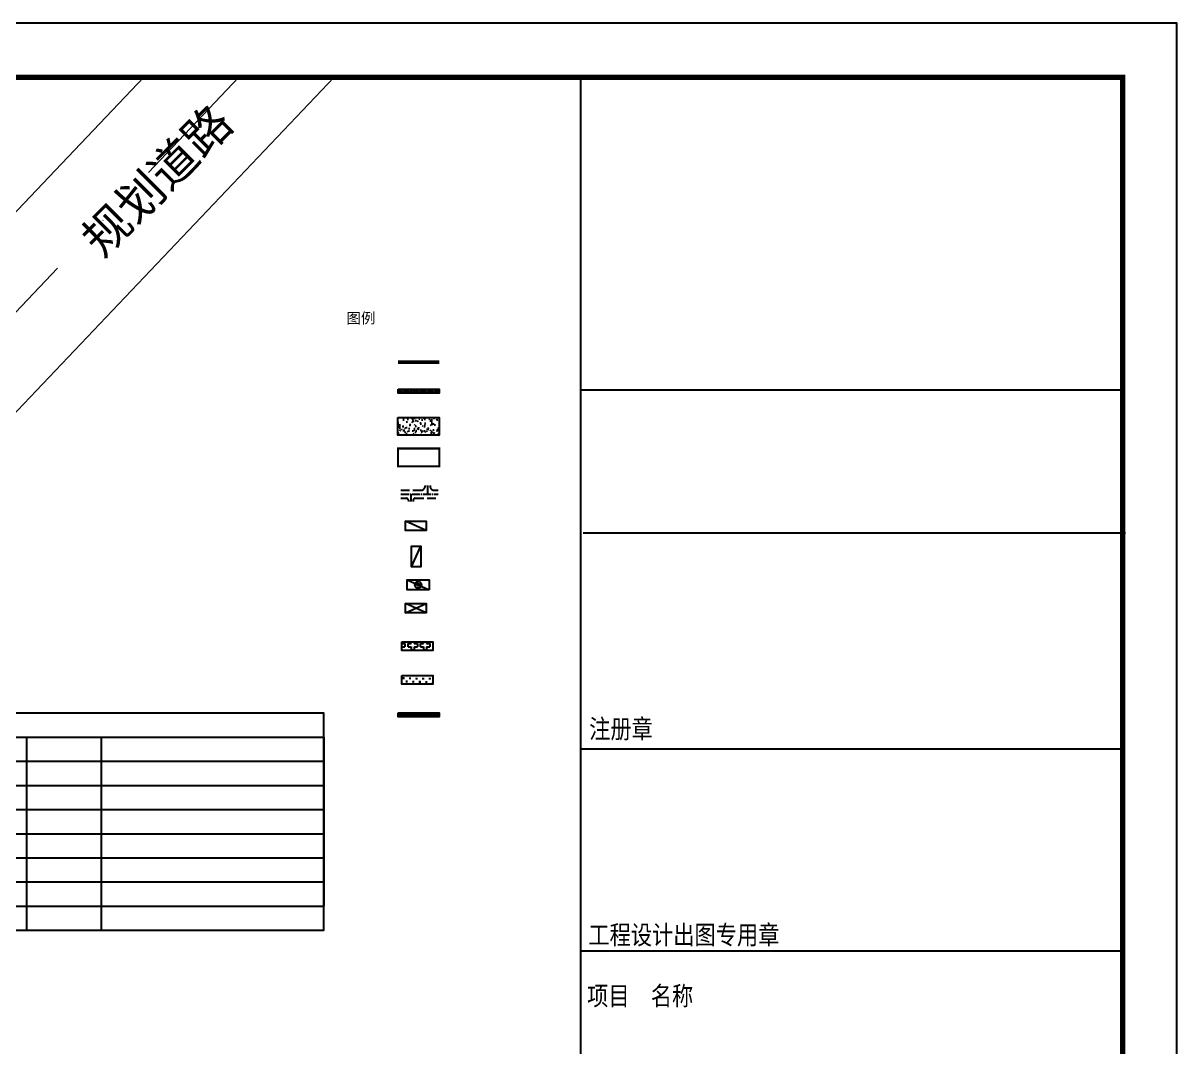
# Model space of a CAD drawing. Header units: millimetres. Extents: x 684742 to 685648, y 2544795 to 2545581.
# Drawn here: x 685480.7 to 685648.1, y 2545298.6 to 2545447.1 of the extents above; entities that cross this region are included whole.
import ezdxf

# ---------------------------------------------------------------- set-up
doc = ezdxf.new("R2010")
doc.units = ezdxf.units.MM
for name, pattern in [('ACAD_ISO04W100', [30, 24, -3, 0, -3]), ('DASH', [0.35, 0.25, -0.1]), ('DASHDOT', [25.4, 12.7, -6.35, 0, -6.35]), ('DOTE', [2.42, 2, -0.2, 0.02, -0.2])]:
    doc.linetypes.add(name, pattern=pattern)
for name, color, linetype in [('14', 14, 'Continuous'), ('1绿地填充', 116, 'Continuous'), ('A-SITE-ROAD', 33, 'Continuous'), ('a08', 252, 'Continuous'), ('cdz', 241, 'Continuous'), ('k-绿地填充', 118, 'Continuous'), ('PUB_TAB', 7, 'Continuous'), ('PUB_TITLE', 4, 'Continuous'), ('Z-道路中心线', 1, 'Continuous'), ('建筑', 4, 'Continuous'), ('红线', 10, 'Continuous'), ('车位', 8, 'Continuous')]:
    doc.layers.add(name, color=color, linetype=linetype)
for name, color, linetype, lineweight in [('JT-道路中线', 7, 'DASHDOT', 5), ('JT-道路名称-BZ', 7, 'Continuous', 5), ('JT-道路红线', 7, 'Continuous', 5)]:
    doc.layers.add(name, color=color, linetype=linetype, lineweight=lineweight)
doc.styles.get("Standard").update_dxf_attribs({"font": ''})
doc.styles.add('宋体', font='')
doc.styles.get('Standard').set_extended_font_data('SimSun')
doc.styles.get('宋体').set_extended_font_data('SimSun')

# ---------------------------------------------------------------- blocks, each defined once
blk = doc.blocks.new('图框')
at = {"layer": '14', "color": 14}
for p, q in [((97702, -27291), (97702, -111671)), ((97702, -27291), (97702, -111671)), ((121299, -40910), (97702, -40910)), ((97822, -47105), (121418, -47105)), ((97766, -56515), (121362, -56515)), ((97766, -65297), (121362, -65297))]:
    blk.add_line(p, q, dxfattribs=at)
at = {"layer": 'PUB_TITLE', "color": 14}
blk.add_lwpolyline([(-2490, -114031), (123660, -114031), (123660, -24931), (-2490, -24931)], close=True, dxfattribs=at)
at = {"layer": 'PUB_TITLE', "color": 14, "const_width": 236}
blk.add_lwpolyline([(3409, -111671), (121299, -111671), (121299, -27291), (3409, -27291)], close=True, dxfattribs=at)
at = {"layer": '14', "color": 14, "style": '宋体', "width": 0.82}
for s, p in [('注册章', (98082, -56051)), ('工程设计出图专用章', (98047, -65020)), ('项目  名称', (97995, -67674))]:
    blk.add_text(s, height=825.9, dxfattribs=at).set_placement(p)
blk = doc.blocks.new('43FREGEG')
at = {"color": 0}
blk.add_lwpolyline([(696823.68, 2573115.2), (696821.39, 2573115.2), (696821.39, 2573116.24), (696823.68, 2573116.24), (696823.68, 2573115.2), (696821.39, 2573116.24)], dxfattribs=at)
blk = doc.blocks.new('43TGHDSSS')
at = {"color": 0}
blk.add_lwpolyline([(696822.06, 2573112.03), (696822.06, 2573114.32), (696823.1, 2573114.32), (696823.1, 2573112.03), (696822.06, 2573112.03), (696823.1, 2573114.32)], dxfattribs=at)
blk = doc.blocks.new('A$C5D0344E3')
at = {"layer": 'cdz'}
blk.add_lwpolyline([(0.1, 0.72), (-0.19, -0.15), (0.16, 0.09), (-0.02, -0.7), (0.3, 0.29), (-0.02, 0.12)], close=True, dxfattribs=at)
blk.add_circle((0, 0), 0.8, dxfattribs=at)
blk = doc.blocks.new('frewrtret')
at = {"layer": '车位'}
blk.add_lwpolyline([(-5300, -2400), (0, -2400), (0, 0), (-5300, 0)], close=True, dxfattribs=at)
blk.add_lwpolyline([(0, 0), (-5300, -2400)], dxfattribs=at)
blk = doc.blocks.new('34TFGSGS')
at = {"layer": 'cdz', "xscale": 0.6, "yscale": 0.6, "zscale": 0.6, "rotation": 89.99999999365443}
blk.add_blockref('A$C5D0344E3', (696822.86, 2573110.45), dxfattribs=at)
at = {"layer": '车位', "xscale": -0.0006, "yscale": 0.0006, "zscale": 0.0006, "rotation": 359.9999999936543}
blk.add_blockref('frewrtret', (696821.29, 2573111.16), dxfattribs=at)
blk = doc.blocks.new('5RGHRHDDH')
at = {"color": 0}
blk.add_lwpolyline([(696823.68, 2573106.97), (696821.39, 2573106.97), (696821.39, 2573108), (696823.68, 2573108), (696823.68, 2573106.97), (696821.39, 2573108)], dxfattribs=at)
blk.add_lwpolyline([(696821.39, 2573106.97), (696823.68, 2573108)])

msp = doc.modelspace()

# ---------------------------------------------------------------- hatches: boundary and pattern name
h = msp.add_hatch()
h.set_pattern_fill('普通砖', color=256, scale=0.1, style=0)
h.set_pattern_definition([(45, (-11284.84502, -27742.19912), (-0.176776766007, 0.176776766007), [])])
h.paths.add_polyline_path([(685535.13, 2545394.03), (685541.06, 2545394.03), (685541.06, 2545393.43), (685535.13, 2545393.43)])
at = {"ltscale": 10}
h = msp.add_hatch(dxfattribs=at)
h.set_pattern_fill('AR-CONC', color=8)
h.set_pattern_definition([(50, (-11284.845, -27744.1324), (1.82184669, -0.1593908554), [0.1905, -2.0955]), (355, (-11284.845, -27744.1324), (-0.3524282598, 1.9105664288), [0.1524, -1.6764]), (100.451, (-11284.6932, -27744.1457), (1.4694250167, 1.7511668782), [0.1619, -1.7809]), (46.1842, (-11284.845, -27743.6244), (2.710790409, -0.4204232793), [0.28575, -3.14325]), (96.6356, (-11284.619, -27743.6594), (2.3740423447, 2.474255559), [0.24285, -2.67135]), (351.184, (-11284.845, -27743.6244), (2.374046058, 2.4742511786), [0.2286, -2.5146]), (21, (-11284.591, -27743.7514), (1.51614879835, -1.0226551852), [0.1905, -2.0955]), (326, (-11284.591, -27743.7514), (0.6180202835, 1.8418796612), [0.1524, -1.6764]), (71.4514, (-11284.4647, -27743.8366), (2.1341649077, 0.8192285772), [0.1619, -1.7809]), (37.5, (-11284.845, -27744.1324), (0.0308860325, 0.84555038873), [0, -1.65608, 0, -1.7018, 0, -1.68275]), (7.5, (-11284.845, -27744.1324), (0.6681966251, 1.00180574818), [0, -0.97028, 0, -1.61798, 0, -0.64135]), (327.5, (-11285.41144, -27744.1324), (1.35590595167, -0.05728743993), [0, -0.635, 0, -1.9812, 0, -2.6289]), (317.5, (-11285.6654, -27744.1324), (1.48129181386, 0.25426491033), [0, -0.8255, 0, -1.31572, 0, -1.8669])])
h.paths.add_polyline_path([(685535.09, 2545389.94), (685541.09, 2545389.94), (685541.09, 2545387.34), (685535.09, 2545387.34)])
h = msp.add_hatch()
h.set_pattern_fill('人字形人行道砖', color=256, scale=0.15, style=0)
h.set_pattern_definition([(0, (-11284.84502, -27741.5324), (0.199995, 0.199995), [0.359991, -0.239994, 0.159996, -0.039999]), (0, (-11284.84502, -27741.3724), (0.199995, 0.199995), [0.359991, -0.039999, 0.159996, -0.239994]), (90, (-11284.84502, -27741.5324), (-0.199995, -0.199995), [0.159996, -0.039999, 0.359991, -0.239994]), (90, (-11284.68502, -27741.57239), (0.199995, 0.199995), [-0.239994, 0.359991, -0.039999, 0.159996])])
h.paths.add_polyline_path([(685535.13, 2545347.09), (685541.06, 2545347.09), (685541.06, 2545346.5), (685535.13, 2545346.5)])
at = {"layer": '1绿地填充', "linetype": 'Continuous'}
h = msp.add_hatch(dxfattribs=at)
h.set_pattern_fill('十字花纹', color=256, scale=0.3)
h.set_pattern_definition([(90, (-11284.845, -27741.5324), (-1.8, 1e-16), [0.45, -1.35]), (0, (-11284.845, -27741.0824), (0, 1.8), [0.45, -1.35]), (90, (-11284.395, -27741.0824), (-1.8, 1e-16), [0.45, -1.35]), (0, (-11284.395, -27740.6324), (0, 1.8), [0.45, -1.35]), (270, (-11283.945, -27740.6324), (1.8, -3e-16), [0.45, -1.35]), (0, (-11283.945, -27741.0824), (0, 1.8), [0.45, -1.35]), (270, (-11283.495, -27741.0824), (1.8, -3e-16), [0.45, -1.35]), (0, (-11283.945, -27741.5324), (0, 1.8), [0.45, -1.35]), (270, (-11283.945, -27741.5324), (1.8, -3e-16), [0.45, -1.35]), (0, (-11284.395, -27741.9824), (0, 1.8), [0.45, -1.35]), (270, (-11284.395, -27741.5324), (1.8, -3e-16), [0.45, -1.35]), (0, (-11284.845, -27741.5324), (0, 1.8), [0.45, -1.35])])
h.paths.add_polyline_path([(685535.67, 2545357.39), (685540.13, 2545357.39), (685540.13, 2545356.13), (685535.67, 2545356.13)])
h = msp.add_hatch(dxfattribs=at)
h.set_pattern_fill('CROSS', color=256, scale=0.3, angle=-1.1651)
h.set_pattern_definition([(358.834921686, (-9388.39865, -32306.1464), (0.48583515678, 0.46646792541), [0.238125, -0.714375]), (88.834921686, (-9388.28203, -32306.26787), (-0.46646792541, 0.48583515678), [0.238125, -0.714375])])
h.paths.add_polyline_path([(685535.67, 2545352.5), (685540.13, 2545352.5), (685540.13, 2545351.25), (685535.67, 2545351.25)])

# ---------------------------------------------------------------- linework, layer by layer
for points in [[(685535.13, 2545394.03), (685541.06, 2545394.03), (685541.06, 2545393.43), (685535.13, 2545393.43), (685535.13, 2545394.03)], [(685535.09, 2545389.94), (685541.09, 2545389.94), (685541.09, 2545387.34), (685535.09, 2545387.34)], [(685535.13, 2545347.09), (685541.06, 2545347.09), (685541.06, 2545346.5), (685535.13, 2545346.5), (685535.13, 2545347.09)]]:
    msp.add_lwpolyline(points, close=True)
at = {"layer": 'A-SITE-ROAD', "linetype": 'Continuous', "flags": 128}
msp.add_lwpolyline([(685539.03, 2545380.05), (685539.03, 2545379.95)], dxfattribs=at)
at = {"layer": 'a08', "linetype": 'DASH', "ltscale": 5, "flags": 128}
for points in [[(685535.52, 2545379.36), (685538.45, 2545379.36)], [(685539.75, 2545380.05), (685539.75, 2545379.95)], [(685540.34, 2545379.36), (685540.95, 2545379.36)], [(685535.52, 2545378.2), (685536.32, 2545378.2)], [(685536.61, 2545377.91), (685536.61, 2545377.73)], [(685537.3, 2545377.91), (685537.3, 2545377.73)], [(685537.59, 2545378.2), (685540.95, 2545378.2)]]:
    msp.add_lwpolyline(points, dxfattribs=at)
for points in [[(685538.45, 2545379.36, 0.414214), (685539.03, 2545379.95)], [(685539.75, 2545379.95, 0.414214), (685540.34, 2545379.36)], [(685536.61, 2545377.91, 0.414214), (685536.32, 2545378.2)], [(685537.59, 2545378.2, 0.414214), (685537.3, 2545377.91)]]:
    msp.add_lwpolyline(points, format="xyb", dxfattribs=at)
at = {"layer": 'JT-道路中线', "color": 1, "ltscale": 1.5}
msp.add_line((685512.03, 2545439.26), (685413.11, 2545335.21), dxfattribs=at)
at = {"layer": 'JT-道路红线', "ltscale": 50}
for points in [[(685498.24, 2545439.26), (685423.1, 2545360.23)], [(685437.61, 2545346.47), (685525.83, 2545439.26)]]:
    msp.add_lwpolyline(points, dxfattribs=at)
at = {"layer": 'JT-道路红线'}
msp.add_lwpolyline([(685561.56, 2545191.38, -0.000012), (685525.55, 2545185.04, -0.000109), (685523.09, 2545184.6, -0.000152), (685520.62, 2545184.17, -0.000196), (685518.16, 2545183.74, -0.000239), (685515.69, 2545183.31, -0.000283), (685513.23, 2545182.89, -0.000326), (685510.77, 2545182.47, -0.00037), (685508.31, 2545182.05, -0.000392), (685505.97, 2545181.66, -0.000392), (685503.84, 2545181.3, -0.000392), (685501.87, 2545180.98, -0.000392), (685500.02, 2545180.67, -0.000392), (685498.28, 2545180.39, -0.000392), (685496.63, 2545180.13, -0.000392), (685495.06, 2545179.88, -0.000392), (685493.55, 2545179.64, -0.000392), (685492.11, 2545179.42, -0.000392), (685490.71, 2545179.2, -0.000392), (685489.37, 2545179, -0.000392), (685488.06, 2545178.8, -0.000392), (685486.8, 2545178.62, -0.000196), (685486.18, 2545178.52, -0.019313), (685425.31, 2545171.95, -0.000217)], format="xyb", dxfattribs=at)
at = {"layer": 'k-绿地填充', "color": 81, "flags": 128}
for points in [[(685535.67, 2545357.39), (685540.13, 2545357.39), (685540.13, 2545356.13), (685535.67, 2545356.13)], [(685535.67, 2545352.5), (685540.13, 2545352.5), (685540.13, 2545351.25), (685535.67, 2545351.25)]]:
    msp.add_lwpolyline(points, close=True, dxfattribs=at)
at = {"layer": 'PUB_TAB'}
msp.add_lwpolyline([(685450.76, 2545315.55), (685524.35, 2545315.55), (685524.35, 2545347.05), (685450.76, 2545347.05)], close=True, dxfattribs=at)
for points in [[(685450.76, 2545343.55), (685524.35, 2545343.55)], [(685481.21, 2545343.55), (685481.21, 2545315.55)], [(685492.03, 2545343.55), (685492.03, 2545315.55)], [(685524.35, 2545343.55), (685524.35, 2545319.05)], [(685450.76, 2545340.05), (685524.35, 2545340.05)], [(685450.76, 2545336.55), (685524.35, 2545336.55)], [(685450.76, 2545333.05), (685524.35, 2545333.05)], [(685450.76, 2545329.55), (685524.35, 2545329.55)], [(685450.76, 2545326.05), (685524.35, 2545326.05)], [(685450.76, 2545322.55), (685524.35, 2545322.55)], [(685450.76, 2545319.05), (685524.35, 2545319.05)], [(685450.76, 2545315.55), (685524.35, 2545315.55)]]:
    msp.add_lwpolyline(points, dxfattribs=at)
at = {"layer": 'Z-道路中心线', "linetype": 'ACAD_ISO04W100', "ltscale": 0.05}
for points in [[(685535.52, 2545378.78), (685540.95, 2545378.78)], [(685536.96, 2545378.78), (685536.96, 2545377.73)], [(685539.39, 2545380.05), (685539.39, 2545378.78)]]:
    msp.add_lwpolyline(points, dxfattribs=at)
at = {"layer": '建筑', "const_width": 0.3}
msp.add_lwpolyline([(685535.09, 2545385.42), (685541.09, 2545385.42), (685541.09, 2545382.82), (685535.09, 2545382.82)], close=True, dxfattribs=at)
at = {"layer": '红线', "linetype": 'DOTE', "ltscale": 2, "const_width": 0.5}
msp.add_lwpolyline([(685535.09, 2545397.94), (685541.09, 2545397.94)], dxfattribs=at)

# ---------------------------------------------------------------- block references
for name, p, xscale, yscale, zscale in [('图框', (685235.89, 2545530.23), 0.003333333, 0.003333333, 0.003333333), ('43FREGEG', (-220331.61, -799676.25), 1.3, 1.3, 1.3), ('43TGHDSSS', (-220331.62, -799677.36), 1.3, 1.3, 1.3), ('5RGHRHDDH', (-220331.61, -799677.48), 1.3, 1.3, 1.3)]:
    msp.add_blockref(name, p, dxfattribs=dict(xscale=xscale, yscale=yscale, zscale=zscale))
msp.add_blockref('34TFGSGS', (-11284.85, -27744.78))

# ---------------------------------------------------------------- texts
at = {"insert": (685527.62, 2545405.1), "char_height": 1.536, "attachment_point": 1, "style": '宋体'}
msp.add_mtext_dynamic_manual_height_columns('图例', width=17.3874, gutter_width=3.84, heights=[0], dxfattribs=at)
at = {"layer": 'JT-道路名称-BZ', "linetype": 'Continuous'}
msp.add_text('规划道路', height=5, rotation=45, dxfattribs=at).set_placement((685492.22, 2545412.92))

doc.saveas('drawing.dxf')
